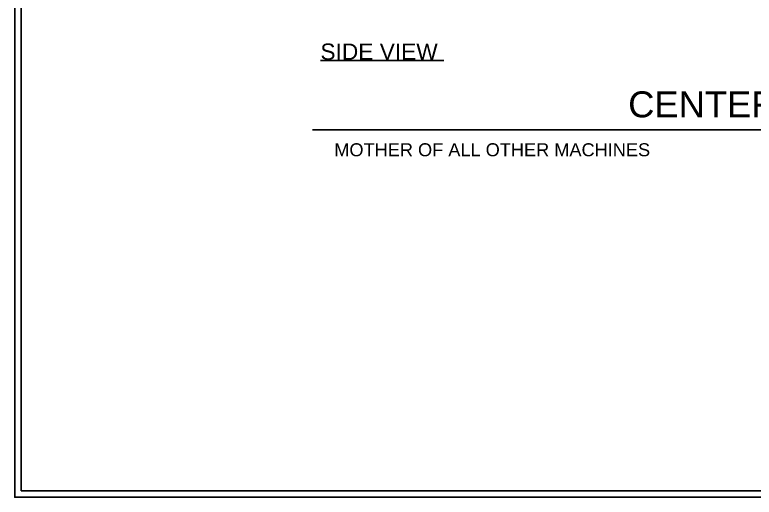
# Model space of a CAD drawing. Header units: millimetres. Extents: x 1490 to 5946, y 485 to 2657.
# Drawn here: x 1490 to 2628, y 485 to 1227 of the extents above; entities that cross this region are included whole.
import ezdxf

# ---------------------------------------------------------------- set-up
doc = ezdxf.new("R2010")
doc.units = ezdxf.units.MM
doc.styles.get("Standard").update_dxf_attribs({"font": 'arial.ttf'})

msp = doc.modelspace()

# ---------------------------------------------------------------- linework, layer by layer
for p, q in [((1960.338, 1156.978), (2150.338, 1156.978)), ((1948.385, 1050.229), (3120.792, 1050.229))]:
    msp.add_line(p, q)
for points in [[(1490.262, 2657.068), (5940.769, 2657.068), (5940.769, 485.474), (1490.262, 485.474)], [(1500.262, 2647.068), (5930.769, 2647.068), (5930.769, 495.474), (1500.262, 495.474)]]:
    msp.add_lwpolyline(points, close=True)

# ---------------------------------------------------------------- texts
at = {"attachment_point": 1}
for s, width, insert, char_height in [('SIDE VIEW', 535.30409, (1960.338, 1182.831), 25), ('CENTER LATHE', 1003.85878, (2433.692, 1109.325), 40), ('MOTHER OF ALL OTHER MACHINES', 680.94174, (1981.654, 1029.533), 20)]:
    msp.add_mtext_dynamic_manual_height_columns(s, width=width, gutter_width=12.5, heights=[0], dxfattribs=dict(at, insert=insert, char_height=char_height))

doc.saveas('drawing.dxf')
